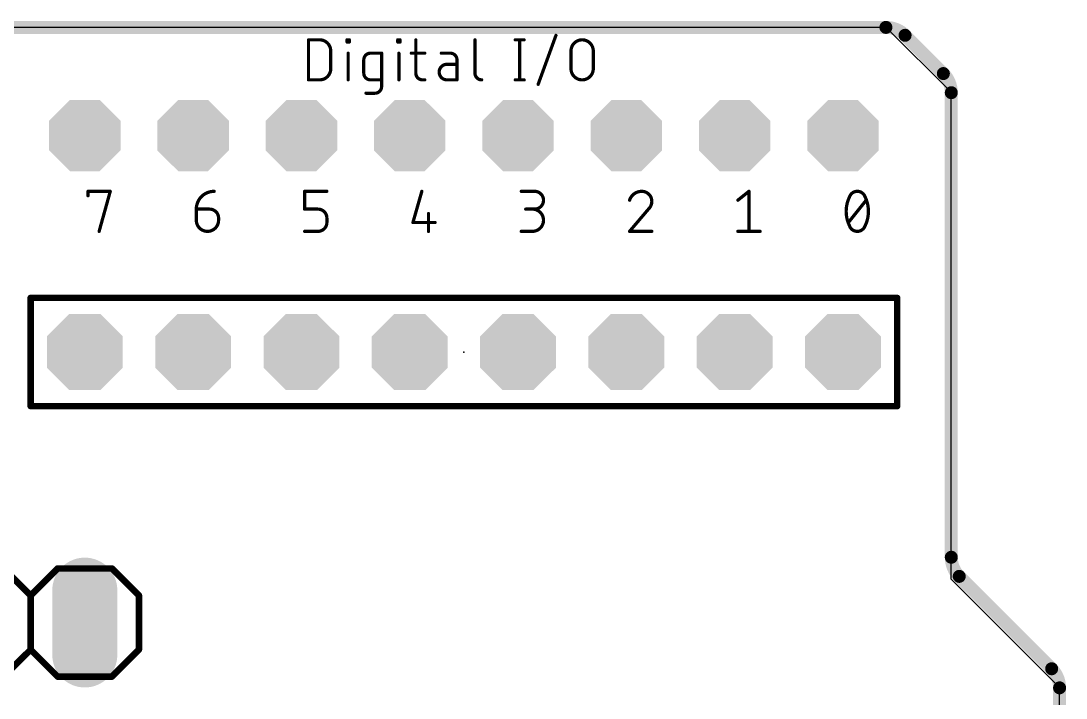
# Model space of a CAD drawing. Extents: x -0.2 to 68.7, y -0.2 to 53.5.
# Drawn here: x 44.22 to 68.73, y 37.6 to 53.49 of the extents above; entities that cross this region are included whole.
import ezdxf

# ---------------------------------------------------------------- set-up
doc = ezdxf.new("R2010")
doc.units = 0
for name, color, linetype in [('17', 82, 'CONTINUOUS'), ('20', 30, 'CONTINUOUS'), ('21', 253, 'CONTINUOUS'), ('23', 7, 'CONTINUOUS'), ('51', 253, 'CONTINUOUS')]:
    doc.layers.add(name, color=color, linetype=linetype)

# ---------------------------------------------------------------- blocks, each defined once
blk = doc.blocks.new('RECT')
blk.add_solid([(-0.5, -0.5), (0.5, -0.5), (-0.5, 0.5), (0.5, 0.5)])
blk = doc.blocks.new('OCTAGONP')
at = {"const_width": 0.5}
blk.add_lwpolyline([(-0.25, -0.1036), (-0.25, 0.1036), (-0.1036, 0.25), (0.1036, 0.25), (0.25, 0.1036), (0.25, -0.1036), (0.1036, -0.25), (-0.1036, -0.25), (-0.25, -0.1036), (-0.25, 0.1036)], dxfattribs=at)
blk = doc.blocks.new('LONGP100')
at = {"const_width": 1}
blk.add_lwpolyline([(-0.5, 0), (0.5, 0)], dxfattribs=at)
at = {"const_width": 0.5}
for points in [[(-0.5, 0.25, 1), (-0.5, -0.25)], [(0.5, -0.25, 1), (0.5, 0.25)]]:
    blk.add_lwpolyline(points, format="xyb", dxfattribs=at)

msp = doc.modelspace()

# ---------------------------------------------------------------- linework, layer by layer
at = {"layer": '20', "const_width": 0.3048}
for points in [[(0.635, 53.34), (64.507, 53.34)], [(64.956, 53.154), (65.854, 52.256)], [(66.04, 51.807), (66.04, 40.903)], [(66.226, 40.454), (68.394, 38.286)], [(68.58, 37.837), (68.58, 5.343)]]:
    msp.add_lwpolyline(points, dxfattribs=at)
at = {"layer": '20'}
for points, const_width in [([(64.956, 53.154, 0.1989), (64.507, 53.34)], 0.3048), ([(64.507, 53.4162, 1), (64.507, 53.2638)], 0.1524), ([(64.507, 53.2638, 1), (64.507, 53.4162)], 0.1524), ([(65.0099, 53.2079, 1), (64.9021, 53.1001)], 0.1524), ([(64.9021, 53.1001, 1), (65.0099, 53.2079)], 0.1524), ([(66.04, 51.807, 0.1989), (65.854, 52.256)], 0.3048), ([(65.9079, 52.3099, 1), (65.8001, 52.2021)], 0.1524), ([(65.8001, 52.2021, 1), (65.9079, 52.3099)], 0.1524), ([(66.1162, 51.807, 1), (65.9638, 51.807)], 0.1524), ([(65.9638, 51.807, 1), (66.1162, 51.807)], 0.1524), ([(66.04, 40.903, 0.1989), (66.226, 40.454)], 0.3048), ([(66.1162, 40.903, 1), (65.9638, 40.903)], 0.1524), ([(65.9638, 40.903, 1), (66.1162, 40.903)], 0.1524), ([(66.2799, 40.5079, 1), (66.1721, 40.4001)], 0.1524), ([(66.1721, 40.4001, 1), (66.2799, 40.5079)], 0.1524), ([(68.58, 37.837, 0.1989), (68.394, 38.286)], 0.3048), ([(68.4479, 38.3399, 1), (68.3401, 38.2321)], 0.1524), ([(68.3401, 38.2321, 1), (68.4479, 38.3399)], 0.1524), ([(68.6562, 37.837, 1), (68.5038, 37.837)], 0.1524), ([(68.5038, 37.837, 1), (68.6562, 37.837)], 0.1524)]:
    msp.add_lwpolyline(points, format="xyb", dxfattribs=dict(at, const_width=const_width))
at = {"layer": '21'}
for points, const_width in [([(56.3513, 52.0037), (56.769, 53.1523)], 0.0762), ([(50.9651, 52.1081), (50.9651, 53.0479)], 0.0762), ([(50.9651, 53.0479), (51.2262, 53.0479)], 0.0762), ([(51.8706, 52.9957), (51.8706, 53.0479)], 0.0762), ([(51.8706, 53.0479), (51.9228, 53.0479)], 0.0762), ([(51.9228, 52.9957), (51.8706, 52.9957)], 0.0762), ([(51.9228, 53.0479), (51.9228, 52.9957)], 0.0762), ([(53.0593, 52.9957), (53.0593, 53.0479)], 0.0762), ([(53.0593, 53.0479), (53.1115, 53.0479)], 0.0762), ([(53.1115, 52.9957), (53.0593, 52.9957)], 0.0762), ([(53.1115, 53.0479), (53.1115, 52.9957)], 0.0762), ([(53.4833, 53.0479), (53.4833, 52.2647)], 0.0762), ([(54.8703, 53.0479), (54.8703, 52.2647)], 0.0762), ([(55.8156, 53.0479), (56.0245, 53.0479)], 0.0762), ([(55.92, 53.0479), (55.92, 52.1081)], 0.0762), ([(51.4872, 52.7868), (51.4872, 52.3692)], 0.0762), ([(51.8967, 52.1081), (51.8967, 52.7346)], 0.0762), ([(52.4191, 52.7346), (52.6801, 52.7346)], 0.0762), ([(52.6801, 52.7346), (52.6801, 51.9515)], 0.0762), ([(53.0854, 52.1081), (53.0854, 52.7346)], 0.0762), ([(53.3788, 52.7346), (53.6921, 52.7346)], 0.0762), ([(54.2913, 52.7346), (54.0825, 52.7346)], 0.0762), ([(57.122, 52.3692), (57.122, 52.7868)], 0.0762), ([(57.6441, 52.7868), (57.6441, 52.3692)], 0.0762), ([(52.2624, 52.2647), (52.2624, 52.578)], 0.0762), ([(54.4479, 52.4736), (54.213, 52.4736)], 0.0762), ([(54.4479, 52.1081), (54.4479, 52.578)], 0.0762), ([(51.2262, 52.1081), (50.9651, 52.1081)], 0.0762), ([(52.6801, 52.1081), (52.4191, 52.1081)], 0.0762), ([(53.6399, 52.1081), (53.6921, 52.1081)], 0.0762), ([(54.213, 52.1081), (54.4479, 52.1081)], 0.0762), ([(55.8156, 52.1081), (56.0245, 52.1081)], 0.0762), ([(52.5235, 51.7948), (52.3146, 51.7948)], 0.0762), ([(45.7948, 49.3875), (45.7948, 49.4919)], 0.0762), ([(45.7948, 49.4919), (46.3169, 49.4919)], 0.0762), ([(46.3169, 49.4919), (46.0558, 48.5521)], 0.0762), ([(50.8748, 49.0742), (50.8748, 49.4919)], 0.0762), ([(50.8748, 49.4919), (51.3969, 49.4919)], 0.0762), ([(53.6236, 49.4919), (53.4148, 48.7609)], 0.0762), ([(55.9548, 49.4919), (56.2681, 49.4919)], 0.0762), ([(61.0348, 49.2831), (61.2958, 49.4919)], 0.0762), ([(61.2958, 49.4919), (61.2958, 48.5521)], 0.0762), ([(63.627, 48.7609), (64.0447, 49.2831)], 0.0762), ([(48.3348, 49.0742), (48.6481, 49.0742)], 0.0762), ([(48.3348, 48.8132), (48.3348, 49.0742)], 0.0762), ([(51.1881, 49.0742), (50.8748, 49.0742)], 0.0762), ([(56.2681, 49.0742), (56.0592, 49.0742)], 0.0762), ([(58.9386, 49.0742), (58.4948, 48.5521)], 0.0762), ([(48.8569, 48.8654), (48.8569, 48.8132)], 0.0762), ([(51.3969, 48.7609), (51.3969, 48.8654)], 0.0762), ([(53.4148, 48.7609), (53.9369, 48.7609)], 0.0762), ([(53.7803, 48.9698), (53.7803, 48.5521)], 0.0762), ([(50.8748, 48.5521), (51.1881, 48.5521)], 0.0762), ([(55.9548, 48.5521), (56.2158, 48.5521)], 0.0762), ([(58.4948, 48.5521), (59.0169, 48.5521)], 0.0762), ([(61.0348, 48.5521), (61.5569, 48.5521)], 0.0762), ([(44.45, 46.99), (64.77, 46.99)], 0.1524), ([(44.45, 44.45), (44.45, 46.99)], 0.1524), ([(64.77, 46.99), (64.77, 44.45)], 0.1524), ([(64.77, 44.45), (44.45, 44.45)], 0.1524), ([(43.815, 40.64), (44.45, 40.005)], 0.1524), ([(44.45, 40.005), (45.085, 40.64)], 0.1524), ([(45.085, 40.64), (46.355, 40.64)], 0.1524), ([(46.355, 40.64), (46.99, 40.005)], 0.1524), ([(44.45, 40.005), (44.45, 38.735)], 0.1524), ([(46.99, 40.005), (46.99, 38.735)], 0.1524), ([(44.45, 38.735), (43.815, 38.1)], 0.1524), ([(45.085, 38.1), (44.45, 38.735)], 0.1524), ([(46.99, 38.735), (46.355, 38.1)], 0.1524), ([(46.355, 38.1), (45.085, 38.1)], 0.1524)]:
    msp.add_lwpolyline(points, dxfattribs=dict(at, const_width=const_width))
for points, const_width in [([(56.7869, 53.1458, 1), (56.7511, 53.1588)], 0.0381), ([(50.9841, 53.0479, 1), (50.946, 53.0479)], 0.0381), ([(50.9651, 53.067, 1), (50.9651, 53.0289)], 0.0381), ([(51.2262, 53.067, 1), (51.2262, 53.0289)], 0.0381), ([(51.4872, 52.7868, 0.4142), (51.2262, 53.0479)], 0.0762), ([(51.2262, 53.0289, 1), (51.2262, 53.067)], 0.0381), ([(51.8706, 53.067, 1), (51.8706, 53.0289)], 0.0381), ([(51.8897, 53.0479, 1), (51.8516, 53.0479)], 0.0381), ([(51.8706, 53.0147, 1), (51.8706, 52.9766)], 0.0381), ([(51.8516, 52.9957, 1), (51.8897, 52.9957)], 0.0381), ([(51.9419, 53.0479, 1), (51.9038, 53.0479)], 0.0381), ([(51.9038, 52.9957, 1), (51.9419, 52.9957)], 0.0381), ([(51.9228, 53.0289, 1), (51.9228, 53.067)], 0.0381), ([(51.9228, 52.9766, 1), (51.9228, 53.0147)], 0.0381), ([(53.0593, 53.067, 1), (53.0593, 53.0289)], 0.0381), ([(53.0593, 53.0147, 1), (53.0593, 52.9766)], 0.0381), ([(53.0784, 53.0479, 1), (53.0403, 53.0479)], 0.0381), ([(53.0403, 52.9957, 1), (53.0784, 52.9957)], 0.0381), ([(53.1306, 53.0479, 1), (53.0925, 53.0479)], 0.0381), ([(53.0925, 52.9957, 1), (53.1306, 52.9957)], 0.0381), ([(53.1115, 53.0289, 1), (53.1115, 53.067)], 0.0381), ([(53.1115, 52.9766, 1), (53.1115, 53.0147)], 0.0381), ([(53.5023, 53.0479, 1), (53.4642, 53.0479)], 0.0381), ([(54.8894, 53.0479, 1), (54.8513, 53.0479)], 0.0381), ([(55.8156, 53.067, 1), (55.8156, 53.0289)], 0.0381), ([(55.9391, 53.0479, 1), (55.901, 53.0479)], 0.0381), ([(56.0245, 53.0289, 1), (56.0245, 53.067)], 0.0381), ([(57.6441, 52.7868, 1), (57.122, 52.7868)], 0.0762), ([(51.5063, 52.7868, 1), (51.4682, 52.7868)], 0.0381), ([(51.4682, 52.7868, 1), (51.5063, 52.7868)], 0.0381), ([(51.9158, 52.7346, 1), (51.8777, 52.7346)], 0.0381), ([(52.4191, 52.7346, 0.4142), (52.2624, 52.578)], 0.0762), ([(52.4191, 52.7537, 1), (52.4191, 52.7156)], 0.0381), ([(52.4191, 52.7156, 1), (52.4191, 52.7537)], 0.0381), ([(52.6992, 52.7346, 1), (52.6611, 52.7346)], 0.0381), ([(52.6801, 52.7156, 1), (52.6801, 52.7537)], 0.0381), ([(53.1045, 52.7346, 1), (53.0664, 52.7346)], 0.0381), ([(53.3788, 52.7537, 1), (53.3788, 52.7156)], 0.0381), ([(53.6921, 52.7156, 1), (53.6921, 52.7537)], 0.0381), ([(54.0825, 52.7537, 1), (54.0825, 52.7156)], 0.0381), ([(54.2913, 52.7537, 1), (54.2913, 52.7156)], 0.0381), ([(54.4479, 52.578, 0.4142), (54.2913, 52.7346)], 0.0762), ([(54.2913, 52.7156, 1), (54.2913, 52.7537)], 0.0381), ([(57.1411, 52.7868, 1), (57.103, 52.7868)], 0.0381), ([(57.103, 52.7868, 1), (57.1411, 52.7868)], 0.0381), ([(57.6632, 52.7868, 1), (57.6251, 52.7868)], 0.0381), ([(57.6251, 52.7868, 1), (57.6632, 52.7868)], 0.0381), ([(52.2815, 52.578, 1), (52.2434, 52.578)], 0.0381), ([(52.2434, 52.578, 1), (52.2815, 52.578)], 0.0381), ([(54.213, 52.4736, 1), (54.213, 52.1081)], 0.0762), ([(54.213, 52.4926, 1), (54.213, 52.4545)], 0.0381), ([(54.213, 52.4545, 1), (54.213, 52.4926)], 0.0381), ([(54.467, 52.578, 1), (54.4289, 52.578)], 0.0381), ([(54.4289, 52.578, 1), (54.467, 52.578)], 0.0381), ([(54.4479, 52.4545, 1), (54.4479, 52.4926)], 0.0381), ([(51.2262, 52.1081, 0.4142), (51.4872, 52.3692)], 0.0762), ([(51.5063, 52.3692, 1), (51.4682, 52.3692)], 0.0381), ([(51.4682, 52.3692, 1), (51.5063, 52.3692)], 0.0381), ([(52.2624, 52.2647, 0.4142), (52.4191, 52.1081)], 0.0762), ([(52.2815, 52.2647, 1), (52.2434, 52.2647)], 0.0381), ([(52.2434, 52.2647, 1), (52.2815, 52.2647)], 0.0381), ([(53.5023, 52.2647, 1), (53.4642, 52.2647)], 0.0381), ([(53.4642, 52.2647, 1), (53.5023, 52.2647)], 0.0381), ([(53.4833, 52.2647, 0.4142), (53.6399, 52.1081)], 0.0762), ([(54.8703, 52.2647, 0.4142), (55.0269, 52.1081)], 0.0762), ([(54.8894, 52.2647, 1), (54.8513, 52.2647)], 0.0381), ([(54.8513, 52.2647, 1), (54.8894, 52.2647)], 0.0381), ([(57.122, 52.3692, 1), (57.6441, 52.3692)], 0.0762), ([(57.1411, 52.3692, 1), (57.103, 52.3692)], 0.0381), ([(57.103, 52.3692, 1), (57.1411, 52.3692)], 0.0381), ([(57.6632, 52.3692, 1), (57.6251, 52.3692)], 0.0381), ([(57.6251, 52.3692, 1), (57.6632, 52.3692)], 0.0381), ([(50.946, 52.1081, 1), (50.9841, 52.1081)], 0.0381), ([(50.9651, 52.1272, 1), (50.9651, 52.0891)], 0.0381), ([(51.2262, 52.1271, 1), (51.2262, 52.0891)], 0.0381), ([(51.2262, 52.0891, 1), (51.2262, 52.1272)], 0.0381), ([(51.8777, 52.1081, 1), (51.9158, 52.1081)], 0.0381), ([(52.4191, 52.1272, 1), (52.4191, 52.0891)], 0.0381), ([(52.4191, 52.0891, 1), (52.4191, 52.1272)], 0.0381), ([(52.5235, 51.7948, 0.4142), (52.6801, 51.9515)], 0.0762), ([(52.6992, 51.9515, 1), (52.6611, 51.9515)], 0.0381), ([(52.6611, 51.9515, 1), (52.6992, 51.9515)], 0.0381), ([(52.6801, 52.0891, 1), (52.6801, 52.1272)], 0.0381), ([(53.0664, 52.1081, 1), (53.1045, 52.1081)], 0.0381), ([(53.6399, 52.1272, 1), (53.6399, 52.0891)], 0.0381), ([(53.6399, 52.0891, 1), (53.6399, 52.1272)], 0.0381), ([(53.6921, 52.0891, 1), (53.6921, 52.1272)], 0.0381), ([(54.213, 52.1272, 1), (54.213, 52.0891)], 0.0381), ([(54.213, 52.0891, 1), (54.213, 52.1272)], 0.0381), ([(54.4289, 52.1081, 1), (54.467, 52.1081)], 0.0381), ([(54.4479, 52.0891, 1), (54.4479, 52.1272)], 0.0381), ([(55.0269, 52.0891, 1), (55.0269, 52.1272)], 0.0381), ([(55.8156, 52.1272, 1), (55.8156, 52.0891)], 0.0381), ([(55.901, 52.1081, 1), (55.9391, 52.1081)], 0.0381), ([(56.0245, 52.0891, 1), (56.0245, 52.1272)], 0.0381), ([(56.3334, 52.0102, 1), (56.3692, 51.9972)], 0.0381), ([(52.3146, 51.8139, 1), (52.3146, 51.7758)], 0.0381), ([(52.5235, 51.8139, 1), (52.5235, 51.7758)], 0.0381), ([(52.5235, 51.7758, 1), (52.5235, 51.8139)], 0.0381), ([(45.7948, 49.511, 1), (45.7948, 49.4729)], 0.0381), ([(45.8138, 49.4919, 1), (45.7757, 49.4919)], 0.0381), ([(46.3353, 49.4868, 1), (46.2985, 49.497)], 0.0381), ([(46.3169, 49.4729, 1), (46.3169, 49.511)], 0.0381), ([(48.7525, 49.4919, 0.4142), (48.3348, 49.0742)], 0.0762), ([(48.7525, 49.4729, 1), (48.7525, 49.5109)], 0.0381), ([(50.8938, 49.4919, 1), (50.8557, 49.4919)], 0.0381), ([(50.8748, 49.511, 1), (50.8748, 49.4729)], 0.0381), ([(51.3969, 49.4729, 1), (51.3969, 49.511)], 0.0381), ([(53.642, 49.4867, 1), (53.6053, 49.4971)], 0.0381), ([(55.9548, 49.511, 1), (55.9548, 49.4729)], 0.0381), ([(56.2681, 49.511, 1), (56.2681, 49.4729)], 0.0381), ([(56.2681, 49.0742, 1), (56.2681, 49.4919)], 0.0762), ([(56.2681, 49.4729, 1), (56.2681, 49.511)], 0.0381), ([(58.782, 49.4919, 0.3252), (58.4948, 49.2831)], 0.0762), ([(58.782, 49.511, 1), (58.782, 49.4729)], 0.0381), ([(59.0169, 49.257, 0.4142), (58.782, 49.4919)], 0.0762), ([(58.782, 49.4729, 1), (58.7819, 49.5109)], 0.0381), ([(61.3149, 49.4919, 1), (61.2768, 49.4919)], 0.0381), ([(61.3077, 49.477, 1), (61.2839, 49.5068)], 0.0381), ([(63.8358, 49.4919, 0.3205), (63.6531, 49.3614)], 0.0762), ([(64.0186, 49.3614, 0.3205), (63.8358, 49.4919)], 0.0762), ([(63.8358, 49.5109, 1), (63.8358, 49.4729)], 0.0381), ([(63.8358, 49.4729, 1), (63.8358, 49.5109)], 0.0381), ([(45.7757, 49.3875, 1), (45.8138, 49.3875)], 0.0381), ([(58.4767, 49.2889, 1), (58.5129, 49.2772)], 0.0381), ([(58.9386, 49.0742, 0.2052), (59.0169, 49.257)], 0.0762), ([(58.9978, 49.257, 1), (59.0359, 49.257)], 0.0381), ([(59.0359, 49.2569, 1), (58.9979, 49.257)], 0.0381), ([(61.0229, 49.2979, 1), (61.0467, 49.2682)], 0.0381), ([(63.6531, 49.3614, 0.1139), (63.5748, 49.022)], 0.0762), ([(63.6351, 49.3676, 1), (63.6711, 49.3552)], 0.0381), ([(63.6702, 49.353, 1), (63.636, 49.3697)], 0.0381), ([(64.0969, 49.022, 0.1139), (64.0186, 49.3614)], 0.0762), ([(64.0357, 49.3697, 1), (64.0015, 49.353)], 0.0381), ([(64.0006, 49.3552, 1), (64.0366, 49.3676)], 0.0381), ([(64.0596, 49.2712, 1), (64.0298, 49.295)], 0.0381), ([(48.3538, 49.0742, 1), (48.3157, 49.0742)], 0.0381), ([(48.3157, 49.0742, 1), (48.3538, 49.0742)], 0.0381), ([(48.3348, 49.0933, 1), (48.3348, 49.0552)], 0.0381), ([(48.8569, 48.8654, 0.4142), (48.6481, 49.0742)], 0.0762), ([(48.6481, 49.0933, 1), (48.6481, 49.0552)], 0.0381), ([(48.6481, 49.0552, 1), (48.6481, 49.0933)], 0.0381), ([(50.8557, 49.0742, 1), (50.8938, 49.0742)], 0.0381), ([(50.8748, 49.0933, 1), (50.8748, 49.0552)], 0.0381), ([(51.3969, 48.8654, 0.4142), (51.1881, 49.0742)], 0.0762), ([(51.1881, 49.0933, 1), (51.1881, 49.0552)], 0.0381), ([(51.1881, 49.0552, 1), (51.1881, 49.0933)], 0.0381), ([(56.0592, 49.0933, 1), (56.0592, 49.0552)], 0.0381), ([(56.2158, 48.5521, 1), (56.2158, 49.0742)], 0.0762), ([(56.2158, 49.0933, 1), (56.2158, 49.0552)], 0.0381), ([(56.2681, 49.0933, 1), (56.2681, 49.0552)], 0.0381), ([(56.2681, 49.0552, 1), (56.2681, 49.0933)], 0.0381), ([(58.9254, 49.088, 1), (58.9517, 49.0604)], 0.0381), ([(58.9531, 49.0619, 1), (58.9241, 49.0865)], 0.0381), ([(63.5748, 49.022, 0.1139), (63.6531, 48.6826)], 0.0762), ([(63.5938, 49.022, 1), (63.5557, 49.022)], 0.0381), ([(63.5557, 49.022, 1), (63.5938, 49.022)], 0.0381), ([(64.0186, 48.6826, 0.1139), (64.0969, 49.022)], 0.0762), ([(64.1159, 49.022, 1), (64.0779, 49.022)], 0.0381), ([(64.0779, 49.022, 1), (64.1159, 49.022)], 0.0381), ([(48.3538, 48.8132, 1), (48.3157, 48.8132)], 0.0381), ([(48.3157, 48.8132, 1), (48.3538, 48.8132)], 0.0381), ([(48.3348, 48.8132, 1), (48.8569, 48.8132)], 0.0762), ([(48.876, 48.8654, 1), (48.8379, 48.8654)], 0.0381), ([(48.8379, 48.8654, 1), (48.876, 48.8654)], 0.0381), ([(48.876, 48.8132, 1), (48.8379, 48.8132)], 0.0381), ([(48.8379, 48.8132, 1), (48.876, 48.8132)], 0.0381), ([(51.1881, 48.5521, 0.4142), (51.3969, 48.7609)], 0.0762), ([(51.416, 48.8654, 1), (51.3779, 48.8654)], 0.0381), ([(51.3779, 48.8654, 1), (51.416, 48.8654)], 0.0381), ([(51.416, 48.7609, 1), (51.3779, 48.7609)], 0.0381), ([(51.3779, 48.7609, 1), (51.416, 48.7609)], 0.0381), ([(53.4148, 48.78, 1), (53.4148, 48.7419)], 0.0381), ([(53.3965, 48.7662, 1), (53.4331, 48.7557)], 0.0381), ([(53.7993, 48.9698, 1), (53.7612, 48.9698)], 0.0381), ([(53.9369, 48.7419, 1), (53.9369, 48.78)], 0.0381), ([(63.6121, 48.7728, 1), (63.6419, 48.749)], 0.0381), ([(46.0375, 48.5572, 1), (46.0742, 48.547)], 0.0381), ([(50.8748, 48.5712, 1), (50.8748, 48.5331)], 0.0381), ([(51.1881, 48.5712, 1), (51.1881, 48.5331)], 0.0381), ([(51.1881, 48.5331, 1), (51.1881, 48.5712)], 0.0381), ([(53.7612, 48.5521, 1), (53.7993, 48.5521)], 0.0381), ([(55.9548, 48.5712, 1), (55.9548, 48.5331)], 0.0381), ([(56.2158, 48.5712, 1), (56.2158, 48.5331)], 0.0381), ([(56.2158, 48.5331, 1), (56.2158, 48.5712)], 0.0381), ([(58.4948, 48.5712, 1), (58.4948, 48.5331)], 0.0381), ([(58.4803, 48.5644, 1), (58.5093, 48.5398)], 0.0381), ([(59.0169, 48.5331, 1), (59.0169, 48.5712)], 0.0381), ([(61.0348, 48.5712, 1), (61.0348, 48.5331)], 0.0381), ([(61.2768, 48.5521, 1), (61.3149, 48.5521)], 0.0381), ([(61.5569, 48.5331, 1), (61.5569, 48.5712)], 0.0381), ([(63.6531, 48.6826, 0.3205), (63.8358, 48.5521)], 0.0762), ([(63.6711, 48.6888, 1), (63.6351, 48.6764)], 0.0381), ([(63.636, 48.6743, 1), (63.6702, 48.691)], 0.0381), ([(63.8358, 48.5521, 0.3205), (64.0186, 48.6826)], 0.0762), ([(63.8358, 48.5711, 1), (63.8358, 48.5331)], 0.0381), ([(63.8358, 48.5331, 1), (63.8358, 48.5711)], 0.0381), ([(64.0015, 48.691, 1), (64.0357, 48.6743)], 0.0381), ([(64.0366, 48.6764, 1), (64.0006, 48.6888)], 0.0381), ([(44.45, 47.0281, 1), (44.45, 46.9519)], 0.0762), ([(44.4881, 46.99, 1), (44.4119, 46.99)], 0.0762), ([(64.8081, 46.99, 1), (64.7319, 46.99)], 0.0762), ([(64.77, 46.9519, 1), (64.77, 47.0281)], 0.0762), ([(44.45, 44.4881, 1), (44.45, 44.4119)], 0.0762), ([(44.4119, 44.45, 1), (44.4881, 44.45)], 0.0762), ([(64.7319, 44.45, 1), (64.8081, 44.45)], 0.0762), ([(64.77, 44.4119, 1), (64.77, 44.4881)], 0.0762), ([(45.085, 40.6781, 1), (45.085, 40.6019)], 0.0762), ([(45.1119, 40.6131, 1), (45.0581, 40.6669)], 0.0762), ([(46.3819, 40.6669, 1), (46.3281, 40.6131)], 0.0762), ([(46.355, 40.6019, 1), (46.355, 40.6781)], 0.0762), ([(44.4881, 40.005, 1), (44.4119, 40.005)], 0.0762), ([(44.4231, 40.0319, 1), (44.4769, 39.9781)], 0.0762), ([(44.4231, 39.9781, 1), (44.4769, 40.0319)], 0.0762), ([(47.0281, 40.005, 1), (46.9519, 40.005)], 0.0762), ([(46.9631, 39.9781, 1), (47.0169, 40.0319)], 0.0762), ([(44.4119, 38.735, 1), (44.4881, 38.735)], 0.0762), ([(44.4769, 38.7619, 1), (44.4231, 38.7081)], 0.0762), ([(44.4769, 38.7081, 1), (44.4231, 38.7619)], 0.0762), ([(46.9519, 38.735, 1), (47.0281, 38.735)], 0.0762), ([(47.0169, 38.7081, 1), (46.9631, 38.7619)], 0.0762), ([(45.085, 38.1381, 1), (45.085, 38.0619)], 0.0762), ([(45.0581, 38.0731, 1), (45.1119, 38.1269)], 0.0762), ([(46.3281, 38.1269, 1), (46.3819, 38.0731)], 0.0762), ([(46.355, 38.0619, 1), (46.355, 38.1381)], 0.0762)]:
    msp.add_lwpolyline(points, format="xyb", dxfattribs=dict(at, const_width=const_width))
at = {"layer": '23'}
msp.add_point((54.61, 45.72), dxfattribs=at)
at = {"layer": '51'}
for p, q in [((64.516, 53.34), (0, 53.34)), ((66.04, 51.816), (64.516, 53.34)), ((66.04, 40.386), (66.04, 51.816)), ((68.58, 37.846), (66.04, 40.386)), ((68.58, 5.08), (68.58, 37.846))]:
    msp.add_line(p, q, dxfattribs=at)

# ---------------------------------------------------------------- block references
at = {"layer": '17', "xscale": 1.6764, "yscale": 1.6764}
for p in [(45.72, 50.8), (45.72, 50.8), (48.26, 50.8), (48.26, 50.8), (50.8, 50.8), (50.8, 50.8), (53.34, 50.8), (53.34, 50.8), (55.88, 50.8), (55.88, 50.8), (58.42, 50.8), (58.42, 50.8), (60.96, 50.8), (60.96, 50.8), (63.5, 50.8), (63.5, 50.8)]:
    msp.add_blockref('OCTAGONP', p, dxfattribs=at)
at = {"layer": '17', "rotation": 90}
for name, p, xscale, yscale in [('OCTAGONP', (45.72, 45.72), 1.778, 1.778), ('OCTAGONP', (45.72, 45.72), 1.778, 1.778), ('OCTAGONP', (48.26, 45.72), 1.778, 1.778), ('OCTAGONP', (48.26, 45.72), 1.778, 1.778), ('OCTAGONP', (50.8, 45.72), 1.778, 1.778), ('OCTAGONP', (50.8, 45.72), 1.778, 1.778), ('OCTAGONP', (53.34, 45.72), 1.778, 1.778), ('OCTAGONP', (53.34, 45.72), 1.778, 1.778), ('OCTAGONP', (55.88, 45.72), 1.778, 1.778), ('OCTAGONP', (55.88, 45.72), 1.778, 1.778), ('OCTAGONP', (58.42, 45.72), 1.778, 1.778), ('OCTAGONP', (58.42, 45.72), 1.778, 1.778), ('OCTAGONP', (60.96, 45.72), 1.778, 1.778), ('OCTAGONP', (60.96, 45.72), 1.778, 1.778), ('OCTAGONP', (63.5, 45.72), 1.778, 1.778), ('OCTAGONP', (63.5, 45.72), 1.778, 1.778), ('LONGP100', (45.72, 39.37), 1.524, 1.524), ('LONGP100', (45.72, 39.37), 1.524, 1.524)]:
    msp.add_blockref(name, p, dxfattribs=dict(at, xscale=xscale, yscale=yscale))
at = {"layer": '51', "xscale": 0.508, "yscale": 0.508}
for p in [(45.72, 45.72), (48.26, 45.72), (50.8, 45.72), (53.34, 45.72), (55.88, 45.72), (58.42, 45.72), (60.96, 45.72), (63.5, 45.72), (45.72, 39.37)]:
    msp.add_blockref('RECT', p, dxfattribs=at)

doc.saveas('drawing.dxf')
